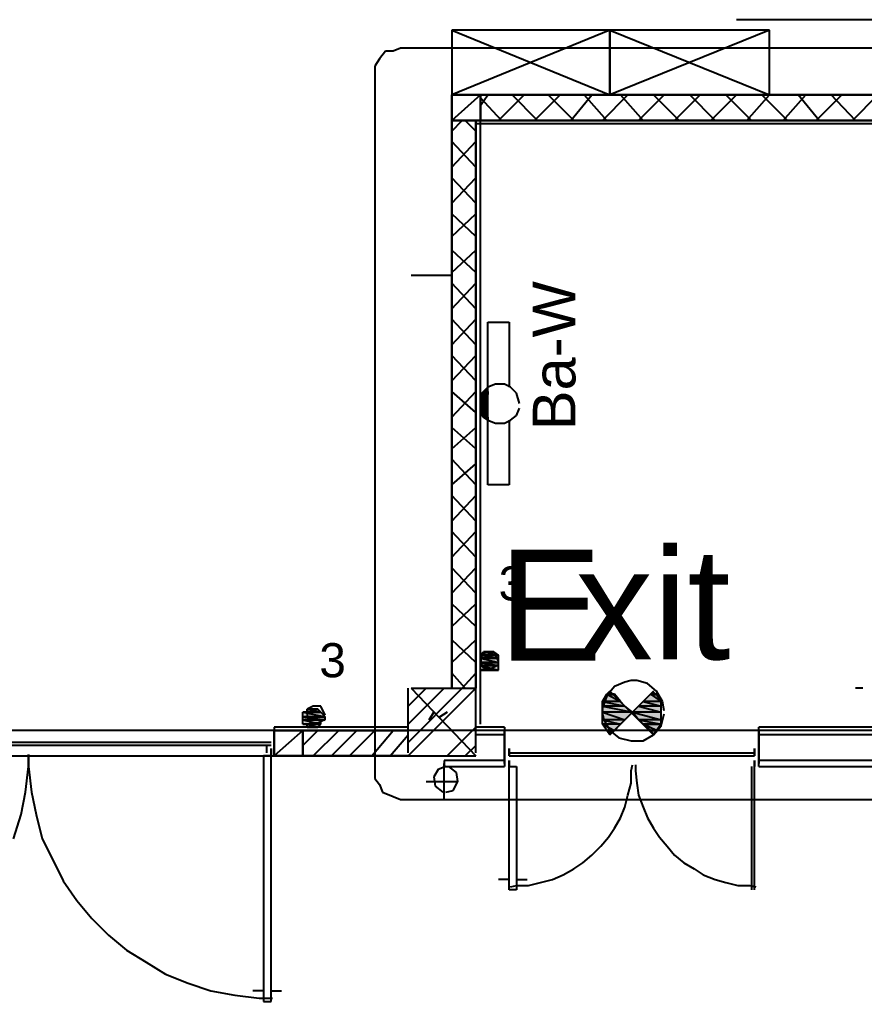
# Model space of a CAD drawing. Header units: millimetres. Extents: x 5 to 415, y 48 to 251.
# Drawn here: x 86.59 to 96.48, y 68.51 to 80.01 of the extents above; entities that cross this region are included whole.
import ezdxf

# ---------------------------------------------------------------- set-up
doc = ezdxf.new("R2010")
doc.units = ezdxf.units.MM
for name, color, linetype in [('H', 7, 'Continuous'), ('P', 7, 'Continuous'), ('T', 7, 'Continuous')]:
    doc.layers.add(name, color=color, linetype=linetype)

msp = doc.modelspace()

# ---------------------------------------------------------------- hatches: boundary and pattern name
at = {"layer": 'H', "linetype": 'Continuous'}
for points in [[(92.04, 75.653), (92.075, 75.688), (92.075, 75.653), (92.04, 75.653)], [(91.987, 75.618), (92.04, 75.653), (92.075, 75.653), (92.075, 75.618), (91.987, 75.618)], [(91.987, 75.565), (91.987, 75.618), (92.075, 75.618), (92.075, 75.565), (91.987, 75.565)], [(91.987, 75.53), (91.987, 75.565), (92.075, 75.565), (92.075, 75.53), (91.987, 75.53)], [(91.987, 75.477), (91.987, 75.53), (92.075, 75.53), (92.075, 75.477), (91.987, 75.477)], [(91.987, 75.442), (91.987, 75.477), (92.075, 75.477), (92.075, 75.442), (91.987, 75.442)], [(91.987, 75.406), (91.987, 75.442), (92.075, 75.442), (92.075, 75.406), (91.987, 75.406)], [(92.04, 75.353), (91.987, 75.406), (92.075, 75.406), (92.075, 75.353), (92.04, 75.353)], [(92.075, 75.318), (92.04, 75.353), (92.075, 75.353), (92.075, 75.318)], [(91.987, 72.566), (92.04, 72.602), (92.163, 72.602), (92.198, 72.566), (91.987, 72.566)], [(91.987, 72.513), (91.987, 72.566), (92.198, 72.566), (92.198, 72.513), (91.987, 72.513)], [(91.987, 72.478), (91.987, 72.513), (92.198, 72.513), (92.198, 72.478), (91.987, 72.478)], [(91.987, 72.443), (91.987, 72.478), (92.198, 72.478), (92.198, 72.443), (91.987, 72.443)], [(91.987, 72.39), (91.987, 72.443), (92.198, 72.443), (92.198, 72.39), (91.987, 72.39)], [(93.468, 72.09), (93.504, 72.143), (93.557, 72.09), (93.468, 72.09)], [(93.98, 72.09), (94.015, 72.143), (94.068, 72.09), (93.98, 72.09)], [(93.433, 72.002), (93.468, 72.09), (93.557, 72.09), (93.645, 72.002), (93.433, 72.002)], [(93.433, 71.967), (93.433, 72.002), (93.645, 72.002), (93.68, 71.967), (93.433, 71.967)], [(93.857, 71.967), (93.892, 72.002), (94.103, 72.002), (94.103, 71.967), (93.857, 71.967)], [(93.892, 72.002), (93.98, 72.09), (94.068, 72.09), (94.103, 72.002), (93.892, 72.002)], [(89.958, 71.878), (89.958, 71.931), (90.082, 71.931), (90.117, 71.878), (89.958, 71.878)], [(93.433, 71.878), (93.433, 71.967), (93.68, 71.967), (93.768, 71.878), (93.433, 71.878)], [(93.768, 71.878), (93.857, 71.967), (94.103, 71.967), (94.103, 71.878), (93.768, 71.878)], [(89.923, 71.843), (89.923, 71.878), (90.117, 71.878), (90.17, 71.843), (89.923, 71.843)], [(89.923, 71.79), (89.923, 71.843), (90.17, 71.843), (90.17, 71.79), (89.923, 71.79)], [(89.923, 71.755), (89.923, 71.79), (90.117, 71.79), (90.117, 71.755), (89.923, 71.755)], [(93.433, 71.79), (93.433, 71.878), (93.768, 71.878), (93.68, 71.79), (93.433, 71.79)], [(93.433, 71.755), (93.433, 71.79), (93.68, 71.79), (93.645, 71.755), (93.433, 71.755)], [(93.857, 71.79), (93.768, 71.878), (94.103, 71.878), (94.103, 71.79), (93.857, 71.79)], [(93.892, 71.755), (93.857, 71.79), (94.103, 71.79), (94.103, 71.755), (93.892, 71.755)], [(89.958, 71.72), (89.958, 71.755), (90.117, 71.755), (90.082, 71.72), (89.958, 71.72)], [(93.468, 71.667), (93.433, 71.755), (93.645, 71.755), (93.557, 71.667), (93.468, 71.667)], [(93.504, 71.632), (93.468, 71.667), (93.557, 71.667), (93.504, 71.632)], [(94.015, 71.632), (93.892, 71.755), (94.068, 71.667), (94.015, 71.632)], [(94.068, 71.667), (93.892, 71.755), (94.103, 71.755), (94.068, 71.667)]]:
    msp.add_hatch(color=256, dxfattribs=at).paths.add_polyline_path(points)

# ---------------------------------------------------------------- linework, layer by layer
at = {"layer": 'P'}
for points in [[(94.985, 80.01), (100.453, 80.01)], [(93.504, 79.887), (91.652, 79.887)], [(91.652, 79.887), (91.652, 79.128)], [(93.504, 79.887), (91.652, 79.128)], [(91.652, 79.887), (93.504, 79.128)], [(93.504, 79.128), (93.504, 79.887)], [(95.373, 79.887), (93.504, 79.887)], [(93.504, 79.887), (93.504, 79.128)], [(95.373, 79.887), (93.504, 79.128)], [(93.504, 79.887), (95.373, 79.128)], [(95.373, 79.128), (95.373, 79.887)], [(90.876, 79.64), (90.805, 79.551)], [(90.964, 79.64), (90.876, 79.64)], [(91.052, 79.675), (90.964, 79.64)], [(105.322, 79.675), (91.052, 79.675)], [(90.805, 79.551), (90.752, 79.463)], [(90.752, 79.463), (90.752, 79.34)], [(90.752, 79.34), (90.752, 77.011)], [(91.652, 79.128), (91.652, 77.011)], [(91.652, 72.178), (91.652, 79.128)], [(104.81, 79.128), (91.652, 79.128)], [(91.652, 79.128), (104.81, 79.128)], [(91.652, 79.128), (91.652, 78.828)], [(91.652, 78.828), (91.652, 79.128)], [(91.987, 79.128), (91.652, 78.828)], [(91.652, 78.828), (91.652, 79.128)], [(91.652, 79.128), (91.987, 79.128)], [(91.987, 79.128), (91.652, 79.128)], [(91.652, 79.128), (91.652, 78.828)], [(91.652, 79.128), (93.504, 79.128)], [(91.987, 79.005), (92.075, 79.128)], [(91.987, 79.128), (91.987, 78.828)], [(98.002, 79.128), (91.987, 79.128)], [(91.987, 79.128), (91.987, 78.828)], [(91.987, 78.828), (91.987, 79.128)], [(92.198, 78.828), (92.498, 79.128)], [(92.657, 78.828), (92.357, 79.128)], [(92.622, 78.828), (92.922, 79.128)], [(93.08, 78.828), (92.781, 79.128)], [(93.045, 78.828), (93.292, 79.128)], [(93.468, 78.828), (93.204, 79.128)], [(93.416, 78.828), (93.715, 79.128)], [(93.504, 79.128), (95.373, 79.128)], [(93.892, 78.828), (93.627, 79.128)], [(93.839, 78.828), (94.139, 79.128)], [(94.315, 78.828), (94.015, 79.128)], [(94.262, 78.828), (94.562, 79.128)], [(94.738, 78.828), (94.439, 79.128)], [(94.686, 78.828), (94.985, 79.128)], [(95.162, 78.828), (94.862, 79.128)], [(95.109, 78.828), (95.373, 79.128)], [(95.585, 78.828), (95.285, 79.128)], [(95.532, 78.828), (95.797, 79.128)], [(95.956, 78.828), (95.709, 79.128)], [(95.92, 78.828), (96.22, 79.128)], [(96.379, 78.828), (96.097, 79.128)], [(96.344, 78.828), (96.643, 79.128)], [(92.234, 78.828), (91.987, 79.093)], [(91.652, 78.705), (91.775, 78.828)], [(91.934, 78.828), (91.652, 78.828)], [(91.652, 78.828), (91.652, 72.178)], [(91.987, 78.828), (91.652, 78.828)], [(91.652, 78.828), (91.987, 78.828)], [(91.934, 78.705), (91.81, 78.828)], [(91.934, 78.828), (91.934, 72.178)], [(91.934, 72.178), (91.934, 78.828)], [(104.81, 78.828), (91.934, 78.828)], [(91.934, 78.793), (104.81, 78.793)], [(91.987, 71.755), (91.987, 78.828)], [(91.987, 78.828), (98.002, 78.828)], [(91.652, 78.281), (91.934, 78.581)], [(91.934, 78.281), (91.652, 78.581)], [(91.652, 77.858), (91.934, 78.158)], [(91.934, 77.858), (91.652, 78.158)], [(91.652, 77.47), (91.934, 77.735)], [(91.934, 77.47), (91.652, 77.735)], [(91.652, 77.047), (91.934, 77.311)], [(91.934, 77.047), (91.652, 77.311)], [(90.752, 77.011), (90.752, 73.713)], [(91.652, 77.011), (91.175, 77.011)], [(91.652, 77.011), (91.652, 73.713)], [(91.652, 76.623), (91.934, 76.923)], [(91.934, 76.623), (91.652, 76.923)], [(91.652, 76.2), (91.934, 76.5)], [(91.934, 76.2), (91.652, 76.5)], [(92.075, 75.706), (92.075, 76.465)], [(92.075, 76.465), (92.322, 76.465)], [(92.322, 76.465), (92.322, 75.706)], [(91.652, 75.777), (91.934, 76.077)], [(91.934, 75.777), (91.652, 76.077)], [(92.075, 75.706), (92.022, 75.653)], [(92.022, 75.653), (92.075, 75.706)], [(92.075, 75.706), (92.022, 75.636)], [(92.163, 75.741), (92.075, 75.706)], [(92.075, 75.706), (92.075, 75.706)], [(92.075, 75.706), (92.075, 75.706)], [(92.075, 75.318), (92.075, 75.706)], [(92.269, 75.741), (92.163, 75.741)], [(92.34, 75.706), (92.269, 75.741)], [(92.41, 75.636), (92.34, 75.706)], [(91.652, 75.353), (91.934, 75.653)], [(91.934, 75.406), (91.652, 75.653)], [(92.022, 75.653), (91.987, 75.618)], [(91.987, 75.618), (92.022, 75.653)], [(92.022, 75.636), (91.987, 75.565)], [(92.075, 75.618), (91.987, 75.618)], [(91.987, 75.618), (92.075, 75.565)], [(91.987, 75.618), (92.075, 75.565)], [(91.987, 75.565), (91.987, 75.618)], [(92.075, 75.565), (91.987, 75.565)], [(92.075, 75.565), (91.987, 75.565)], [(91.987, 75.565), (92.075, 75.53)], [(91.987, 75.565), (92.075, 75.53)], [(91.987, 75.53), (91.987, 75.565)], [(91.987, 75.565), (91.987, 75.459)], [(92.075, 75.653), (92.075, 75.653)], [(92.075, 75.653), (92.075, 75.653)], [(92.075, 75.653), (92.075, 75.618)], [(92.075, 75.618), (92.075, 75.653)], [(92.075, 75.565), (92.075, 75.618)], [(92.075, 75.53), (92.075, 75.565)], [(92.445, 75.512), (92.41, 75.636)], [(92.075, 75.53), (91.987, 75.53)], [(92.075, 75.53), (91.987, 75.53)], [(91.987, 75.53), (92.075, 75.494)], [(91.987, 75.53), (92.075, 75.494)], [(91.987, 75.494), (91.987, 75.53)], [(92.075, 75.494), (91.987, 75.494)], [(92.075, 75.494), (91.987, 75.494)], [(91.987, 75.494), (92.075, 75.442)], [(91.987, 75.494), (92.075, 75.442)], [(91.987, 75.442), (91.987, 75.494)], [(91.987, 75.459), (92.022, 75.371)], [(92.075, 75.494), (92.075, 75.53)], [(92.075, 75.442), (92.075, 75.494)], [(92.41, 75.371), (92.445, 75.459)], [(92.075, 75.442), (91.987, 75.442)], [(92.075, 75.442), (91.987, 75.442)], [(91.987, 75.442), (92.075, 75.406)], [(91.987, 75.442), (92.075, 75.406)], [(91.987, 75.406), (91.987, 75.442)], [(92.075, 75.406), (91.987, 75.406)], [(92.075, 75.406), (91.987, 75.406)], [(91.987, 75.406), (92.075, 75.353)], [(91.987, 75.406), (92.075, 75.353)], [(92.022, 75.353), (91.987, 75.406)], [(92.022, 75.371), (92.075, 75.318)], [(92.075, 75.353), (92.022, 75.353)], [(92.022, 75.353), (92.075, 75.318)], [(92.075, 75.318), (92.022, 75.353)], [(92.075, 75.406), (92.075, 75.442)], [(92.075, 75.353), (92.075, 75.406)], [(92.075, 75.353), (92.075, 75.318)], [(92.075, 75.318), (92.075, 75.353)], [(92.34, 75.318), (92.41, 75.371)], [(91.652, 74.983), (91.934, 75.23)], [(91.934, 74.983), (91.652, 75.23)], [(92.075, 75.318), (92.075, 75.318)], [(92.075, 75.318), (92.075, 75.318)], [(92.075, 75.318), (92.163, 75.283)], [(92.075, 74.56), (92.075, 75.318)], [(92.163, 75.283), (92.269, 75.283)], [(92.269, 75.283), (92.34, 75.318)], [(92.322, 75.318), (92.322, 74.56)], [(91.934, 74.56), (91.652, 74.859)], [(91.652, 74.56), (91.934, 74.807)], [(92.322, 74.56), (92.075, 74.56)], [(91.652, 74.136), (91.934, 74.436)], [(91.934, 74.136), (91.652, 74.436)], [(91.652, 73.713), (91.934, 74.013)], [(91.934, 73.713), (91.652, 74.013)], [(90.752, 73.713), (90.752, 71.208)], [(91.652, 73.713), (91.652, 72.178)], [(91.652, 73.29), (91.934, 73.589)], [(91.934, 73.29), (91.652, 73.589)], [(91.652, 72.902), (91.934, 73.166)], [(91.934, 72.902), (91.652, 73.166)], [(91.652, 72.478), (91.934, 72.743)], [(91.934, 72.478), (91.652, 72.743)], [(91.987, 72.566), (92.022, 72.602)], [(92.057, 72.602), (92.004, 72.566)], [(92.146, 72.602), (92.022, 72.602)], [(92.022, 72.602), (92.075, 72.602)], [(92.146, 72.602), (92.022, 72.602)], [(92.022, 72.602), (92.146, 72.602)], [(92.022, 72.602), (92.146, 72.602)], [(92.146, 72.602), (92.022, 72.602)], [(92.146, 72.602), (92.022, 72.602)], [(92.022, 72.602), (92.198, 72.566)], [(92.022, 72.602), (92.198, 72.566)], [(92.146, 72.602), (92.057, 72.602)], [(92.075, 72.602), (92.11, 72.602)], [(92.11, 72.602), (92.075, 72.602)], [(92.11, 72.602), (92.075, 72.602)], [(92.075, 72.602), (92.11, 72.602)], [(92.075, 72.602), (92.146, 72.602)], [(92.11, 72.602), (92.146, 72.602)], [(92.146, 72.602), (92.11, 72.602)], [(92.198, 72.496), (92.146, 72.602)], [(92.146, 72.602), (92.146, 72.602)], [(92.146, 72.602), (92.146, 72.602)], [(92.198, 72.566), (92.146, 72.602)], [(92.004, 72.566), (91.987, 72.478)], [(92.198, 72.566), (91.987, 72.566)], [(92.198, 72.566), (91.987, 72.566)], [(91.987, 72.566), (92.198, 72.566)], [(91.987, 72.566), (92.198, 72.566)], [(92.198, 72.566), (91.987, 72.566)], [(92.198, 72.566), (91.987, 72.566)], [(91.987, 72.566), (92.198, 72.531)], [(91.987, 72.566), (92.198, 72.531)], [(91.987, 72.531), (91.987, 72.566)], [(92.198, 72.531), (91.987, 72.531)], [(92.198, 72.531), (91.987, 72.531)], [(91.987, 72.531), (92.198, 72.531)], [(91.987, 72.531), (92.198, 72.531)], [(92.198, 72.531), (91.987, 72.531)], [(92.198, 72.531), (91.987, 72.531)], [(91.987, 72.531), (92.198, 72.478)], [(91.987, 72.531), (92.198, 72.478)], [(91.987, 72.478), (91.987, 72.531)], [(91.987, 72.478), (92.022, 72.408)], [(92.198, 72.478), (91.987, 72.478)], [(92.198, 72.478), (91.987, 72.478)], [(91.987, 72.478), (92.198, 72.478)], [(91.987, 72.478), (92.198, 72.478)], [(92.198, 72.478), (91.987, 72.478)], [(92.198, 72.478), (91.987, 72.478)], [(91.987, 72.478), (92.198, 72.443)], [(91.987, 72.478), (92.198, 72.443)], [(91.987, 72.443), (91.987, 72.478)], [(92.198, 72.566), (92.198, 72.566)], [(92.198, 72.566), (92.198, 72.566)], [(92.198, 72.531), (92.198, 72.566)], [(92.198, 72.531), (92.198, 72.531)], [(92.198, 72.531), (92.198, 72.531)], [(92.198, 72.478), (92.198, 72.531)], [(92.198, 72.478), (92.198, 72.478)], [(92.198, 72.478), (92.198, 72.478)], [(92.198, 72.443), (92.198, 72.478)], [(91.81, 72.178), (91.652, 72.355)], [(91.775, 72.178), (91.934, 72.355)], [(92.198, 72.443), (91.987, 72.443)], [(92.198, 72.443), (91.987, 72.443)], [(91.987, 72.443), (92.198, 72.443)], [(91.987, 72.443), (92.198, 72.443)], [(92.198, 72.443), (91.987, 72.443)], [(92.198, 72.443), (91.987, 72.443)], [(91.987, 72.443), (92.198, 72.39)], [(91.987, 72.443), (92.198, 72.39)], [(91.987, 72.39), (91.987, 72.443)], [(92.198, 72.39), (91.987, 72.39)], [(92.198, 72.39), (91.987, 72.39)], [(91.987, 72.39), (92.146, 72.39)], [(91.987, 72.39), (92.146, 72.39)], [(92.022, 72.39), (91.987, 72.39)], [(92.022, 72.408), (92.11, 72.408)], [(92.146, 72.39), (92.022, 72.39)], [(92.146, 72.39), (92.022, 72.39)], [(92.022, 72.39), (92.146, 72.39)], [(92.022, 72.39), (92.146, 72.39)], [(92.146, 72.39), (92.022, 72.39)], [(92.146, 72.39), (92.022, 72.39)], [(92.022, 72.39), (92.11, 72.39)], [(92.022, 72.39), (92.11, 72.39)], [(92.075, 72.39), (92.022, 72.39)], [(92.11, 72.39), (92.075, 72.39)], [(92.075, 72.39), (92.11, 72.39)], [(92.11, 72.39), (92.075, 72.39)], [(92.11, 72.408), (92.181, 72.443)], [(92.11, 72.39), (92.146, 72.39)], [(92.11, 72.39), (92.11, 72.39)], [(92.11, 72.39), (92.11, 72.39)], [(92.146, 72.39), (92.198, 72.39)], [(92.146, 72.39), (92.146, 72.39)], [(92.146, 72.39), (92.146, 72.39)], [(92.198, 72.443), (92.198, 72.443)], [(92.198, 72.443), (92.198, 72.443)], [(92.198, 72.39), (92.198, 72.443)], [(93.68, 72.249), (93.557, 72.196)], [(93.751, 72.267), (93.68, 72.249)], [(93.821, 72.267), (93.751, 72.267)], [(93.945, 72.231), (93.821, 72.267)], [(94.051, 72.143), (93.945, 72.231)], [(91.14, 71.967), (91.352, 72.178)], [(91.14, 71.755), (91.563, 72.178)], [(91.14, 71.543), (91.775, 72.178)], [(91.14, 71.42), (91.14, 72.178)], [(91.934, 72.178), (91.14, 71.385)], [(91.175, 72.178), (91.934, 72.178)], [(91.175, 72.178), (91.934, 71.385)], [(91.934, 71.42), (91.934, 72.178)], [(93.557, 72.196), (93.468, 72.09)], [(93.504, 72.143), (93.468, 72.108)], [(93.468, 72.108), (93.504, 72.143)], [(94.015, 71.632), (93.504, 72.143)], [(93.504, 71.632), (94.015, 72.143)], [(94.015, 72.143), (93.98, 72.108)], [(93.98, 72.108), (94.015, 72.143)], [(94.121, 72.02), (94.051, 72.143)], [(96.467, 72.178), (96.379, 72.178)], [(93.416, 72.02), (93.468, 72.108)], [(93.468, 72.09), (93.416, 71.949)], [(93.627, 72.02), (93.416, 72.02)], [(93.627, 72.02), (93.416, 72.02)], [(93.416, 72.02), (93.68, 71.967)], [(93.416, 72.02), (93.68, 71.967)], [(93.416, 71.967), (93.416, 72.02)], [(93.557, 72.108), (93.468, 72.108)], [(93.468, 72.108), (93.627, 72.02)], [(93.468, 72.108), (93.627, 72.02)], [(93.627, 72.02), (93.557, 72.108)], [(93.68, 71.967), (93.627, 72.02)], [(93.839, 71.967), (93.892, 72.02)], [(93.892, 72.02), (93.98, 72.108)], [(94.103, 72.02), (93.892, 72.02)], [(94.103, 72.02), (93.892, 72.02)], [(93.892, 72.02), (94.103, 71.967)], [(93.892, 72.02), (94.103, 71.967)], [(94.051, 72.108), (93.98, 72.108)], [(93.98, 72.108), (94.103, 72.02)], [(93.98, 72.108), (94.103, 72.02)], [(94.103, 72.02), (94.051, 72.108)], [(94.103, 71.967), (94.103, 72.02)], [(94.139, 71.914), (94.121, 72.02)], [(89.958, 71.896), (89.905, 71.896)], [(89.905, 71.896), (90.117, 71.896)], [(90.117, 71.896), (89.905, 71.896)], [(89.905, 71.896), (90.117, 71.896)], [(90.117, 71.896), (89.905, 71.896)], [(89.905, 71.896), (90.117, 71.896)], [(90.117, 71.896), (89.905, 71.896)], [(89.905, 71.896), (90.17, 71.843)], [(89.905, 71.896), (90.17, 71.843)], [(89.905, 71.843), (89.905, 71.896)], [(90.029, 71.967), (89.958, 71.931)], [(89.958, 71.931), (89.958, 71.843)], [(90.082, 71.931), (89.958, 71.931)], [(89.958, 71.931), (89.994, 71.931)], [(90.082, 71.931), (89.958, 71.931)], [(89.958, 71.931), (90.117, 71.896)], [(89.958, 71.931), (90.117, 71.896)], [(89.958, 71.896), (89.958, 71.931)], [(90.117, 71.896), (89.958, 71.896)], [(90.117, 71.896), (89.958, 71.896)], [(89.958, 71.896), (90.117, 71.896)], [(90.117, 71.896), (89.958, 71.896)], [(90.029, 71.931), (89.994, 71.931)], [(89.994, 71.931), (90.029, 71.931)], [(90.082, 71.931), (89.994, 71.931)], [(89.994, 71.931), (90.082, 71.931)], [(89.994, 71.931), (90.082, 71.931)], [(90.082, 71.931), (89.994, 71.931)], [(90.082, 71.931), (89.994, 71.931)], [(89.994, 71.931), (90.082, 71.931)], [(89.994, 71.931), (90.082, 71.931)], [(90.117, 71.967), (90.029, 71.967)], [(90.082, 71.931), (90.082, 71.931)], [(90.082, 71.931), (90.082, 71.931)], [(90.082, 71.931), (90.082, 71.931)], [(90.082, 71.931), (90.082, 71.931)], [(90.082, 71.931), (90.082, 71.931)], [(90.117, 71.896), (90.082, 71.931)], [(90.17, 71.861), (90.117, 71.967)], [(90.117, 71.896), (90.117, 71.896)], [(90.117, 71.896), (90.117, 71.896)], [(90.17, 71.843), (90.117, 71.896)], [(91.44, 71.896), (91.387, 71.808)], [(91.387, 71.808), (91.44, 71.896)], [(91.599, 71.896), (91.511, 71.843)], [(91.511, 71.843), (91.599, 71.896)], [(93.68, 71.967), (93.416, 71.967)], [(93.68, 71.967), (93.416, 71.967)], [(93.416, 71.967), (93.768, 71.896)], [(93.416, 71.967), (93.768, 71.896)], [(93.416, 71.896), (93.416, 71.967)], [(93.416, 71.949), (93.416, 71.878)], [(93.768, 71.896), (93.416, 71.896)], [(93.768, 71.896), (93.416, 71.896)], [(93.416, 71.896), (93.68, 71.808)], [(93.416, 71.896), (93.68, 71.808)], [(93.416, 71.808), (93.416, 71.896)], [(93.768, 71.896), (93.68, 71.967)], [(93.68, 71.808), (93.768, 71.896)], [(93.768, 71.896), (93.839, 71.967)], [(94.103, 71.896), (93.768, 71.896)], [(94.103, 71.896), (93.768, 71.896)], [(93.768, 71.896), (94.103, 71.808)], [(93.768, 71.896), (94.103, 71.808)], [(93.839, 71.808), (93.768, 71.896)], [(94.103, 71.967), (93.839, 71.967)], [(94.103, 71.967), (93.839, 71.967)], [(93.839, 71.967), (94.103, 71.896)], [(93.839, 71.967), (94.103, 71.896)], [(94.103, 71.896), (94.103, 71.967)], [(94.103, 71.808), (94.103, 71.896)], [(90.17, 71.843), (89.905, 71.843)], [(90.17, 71.843), (89.905, 71.843)], [(89.905, 71.843), (90.17, 71.843)], [(89.905, 71.843), (90.17, 71.843)], [(90.17, 71.843), (89.905, 71.843)], [(90.17, 71.843), (89.905, 71.843)], [(89.905, 71.843), (90.17, 71.808)], [(89.905, 71.843), (90.17, 71.808)], [(89.905, 71.808), (89.905, 71.843)], [(90.17, 71.808), (89.905, 71.808)], [(90.117, 71.808), (89.905, 71.808)], [(89.905, 71.808), (90.117, 71.808)], [(90.117, 71.808), (89.905, 71.808)], [(89.905, 71.808), (90.17, 71.808)], [(90.117, 71.808), (89.905, 71.808)], [(89.905, 71.808), (90.117, 71.755)], [(89.905, 71.808), (90.117, 71.755)], [(89.905, 71.755), (89.905, 71.808)], [(89.958, 71.843), (89.994, 71.773)], [(89.994, 71.773), (90.082, 71.773)], [(90.082, 71.773), (90.152, 71.808)], [(90.17, 71.808), (90.117, 71.808)], [(90.117, 71.755), (90.117, 71.808)], [(90.17, 71.843), (90.17, 71.843)], [(90.17, 71.843), (90.17, 71.843)], [(90.17, 71.808), (90.17, 71.843)], [(93.416, 71.878), (93.433, 71.808)], [(93.68, 71.808), (93.416, 71.808)], [(93.68, 71.808), (93.416, 71.808)], [(93.416, 71.808), (93.627, 71.755)], [(93.416, 71.808), (93.627, 71.755)], [(93.416, 71.755), (93.416, 71.808)], [(93.433, 71.808), (93.504, 71.684)], [(93.627, 71.755), (93.68, 71.808)], [(94.103, 71.808), (93.839, 71.808)], [(94.103, 71.808), (93.839, 71.808)], [(93.839, 71.808), (94.103, 71.755)], [(93.839, 71.808), (94.103, 71.755)], [(93.892, 71.755), (93.839, 71.808)], [(94.103, 71.737), (94.139, 71.878)], [(94.103, 71.755), (94.103, 71.808)], [(393.982, 71.684), (38.858, 71.684)], [(89.57, 71.72), (89.57, 71.385)], [(91.14, 71.72), (89.57, 71.72)], [(89.905, 71.684), (89.57, 71.385)], [(89.57, 71.385), (89.57, 71.684)], [(89.57, 71.684), (89.905, 71.684)], [(89.57, 71.385), (89.57, 71.684)], [(89.905, 71.684), (89.57, 71.684)], [(89.57, 71.684), (91.14, 71.684)], [(90.117, 71.755), (89.905, 71.755)], [(90.117, 71.755), (89.905, 71.755)], [(89.905, 71.755), (89.958, 71.755)], [(89.905, 71.755), (90.117, 71.755)], [(90.117, 71.755), (89.905, 71.755)], [(89.905, 71.684), (89.905, 71.385)], [(89.905, 71.385), (89.905, 71.684)], [(89.905, 71.508), (90.082, 71.684)], [(89.905, 71.684), (89.905, 71.385)], [(91.14, 71.684), (89.905, 71.684)], [(89.958, 71.755), (90.117, 71.755)], [(90.117, 71.755), (89.958, 71.755)], [(89.958, 71.755), (90.082, 71.72)], [(89.958, 71.755), (90.082, 71.72)], [(89.958, 71.72), (89.958, 71.755)], [(90.082, 71.72), (89.958, 71.72)], [(90.082, 71.72), (89.958, 71.72)], [(89.958, 71.72), (89.994, 71.72)], [(89.958, 71.72), (90.082, 71.72)], [(90.082, 71.72), (89.958, 71.72)], [(89.994, 71.72), (90.082, 71.72)], [(90.082, 71.72), (89.994, 71.72)], [(89.994, 71.72), (90.082, 71.72)], [(90.082, 71.72), (89.994, 71.72)], [(89.994, 71.72), (90.082, 71.72)], [(90.029, 71.72), (89.994, 71.72)], [(89.994, 71.72), (90.029, 71.72)], [(90.029, 71.72), (90.082, 71.72)], [(90.082, 71.72), (90.029, 71.72)], [(90.029, 71.385), (90.329, 71.684)], [(90.082, 71.72), (90.117, 71.755)], [(90.082, 71.72), (90.082, 71.72)], [(90.082, 71.72), (90.082, 71.72)], [(90.117, 71.755), (90.117, 71.755)], [(90.241, 71.385), (90.54, 71.684)], [(90.452, 71.385), (90.752, 71.684)], [(90.717, 71.385), (90.964, 71.684)], [(91.599, 71.385), (91.934, 71.72)], [(92.269, 71.72), (91.934, 71.72)], [(92.269, 71.72), (92.269, 71.261)], [(92.269, 71.684), (92.269, 71.296)], [(92.269, 71.296), (92.269, 71.684)], [(92.269, 71.684), (92.269, 71.296)], [(92.269, 71.296), (92.269, 71.684)], [(92.269, 71.296), (92.269, 71.684)], [(93.627, 71.755), (93.416, 71.755)], [(93.627, 71.755), (93.416, 71.755)], [(93.416, 71.755), (93.557, 71.684)], [(93.416, 71.755), (93.557, 71.684)], [(93.468, 71.684), (93.416, 71.755)], [(93.468, 71.684), (93.557, 71.684)], [(93.504, 71.632), (93.468, 71.684)], [(93.557, 71.684), (93.468, 71.684)], [(93.504, 71.684), (93.61, 71.596)], [(93.557, 71.684), (93.504, 71.632)], [(93.557, 71.684), (93.627, 71.755)], [(94.103, 71.755), (93.892, 71.755)], [(93.892, 71.755), (93.98, 71.684)], [(94.051, 71.684), (93.892, 71.755)], [(93.892, 71.755), (94.103, 71.755)], [(94.051, 71.684), (93.892, 71.755)], [(93.98, 71.684), (94.051, 71.684)], [(93.98, 71.684), (94.051, 71.684)], [(94.015, 71.632), (93.98, 71.684)], [(94.015, 71.632), (94.103, 71.737)], [(94.051, 71.684), (94.015, 71.632)], [(94.103, 71.755), (94.051, 71.684)], [(95.25, 71.261), (95.25, 71.72)], [(104.299, 71.72), (95.25, 71.72)], [(95.25, 71.684), (95.25, 71.296)], [(95.25, 71.296), (95.25, 71.684)], [(95.25, 71.684), (95.25, 71.296)], [(95.25, 71.684), (95.25, 71.296)], [(95.25, 71.684), (95.25, 71.296)], [(89.535, 71.543), (83.82, 71.543)], [(89.57, 71.543), (89.57, 71.385)], [(89.57, 71.385), (89.57, 71.543)], [(90.928, 71.385), (91.14, 71.632)], [(92.269, 71.632), (91.934, 71.632)], [(93.61, 71.596), (93.751, 71.561)], [(93.751, 71.561), (93.821, 71.561)], [(93.821, 71.561), (93.892, 71.561)], [(93.892, 71.561), (94.015, 71.632)], [(104.299, 71.632), (95.25, 71.632)], [(89.535, 71.508), (83.82, 71.508)], [(89.482, 71.508), (89.482, 71.42)], [(89.535, 71.385), (89.535, 71.473)], [(89.535, 71.473), (89.535, 71.385)], [(91.81, 71.385), (91.934, 71.508)], [(92.269, 71.473), (92.269, 71.296)], [(92.269, 71.296), (92.269, 71.473)], [(92.322, 71.473), (92.322, 71.385)], [(92.322, 71.385), (92.322, 71.473)], [(95.197, 71.473), (95.197, 71.385)], [(95.197, 71.385), (95.197, 71.473)], [(95.25, 71.473), (95.25, 71.296)], [(95.25, 71.296), (95.25, 71.473)], [(83.767, 71.385), (89.57, 71.385)], [(86.695, 71.402), (86.695, 71.261)], [(86.695, 71.261), (86.695, 71.402)], [(89.447, 71.385), (89.447, 68.509)], [(89.535, 71.385), (89.447, 71.385)], [(89.535, 68.509), (89.535, 71.385)], [(89.905, 71.385), (89.57, 71.385)], [(89.57, 71.385), (89.905, 71.385)], [(91.14, 71.385), (89.57, 71.385)], [(89.57, 71.385), (91.563, 71.385)], [(89.905, 71.385), (91.14, 71.385)], [(91.14, 71.385), (91.934, 71.385)], [(91.563, 71.332), (91.563, 71.261)], [(92.269, 71.332), (91.563, 71.332)], [(92.322, 71.42), (95.197, 71.42)], [(92.322, 71.385), (95.197, 71.385)], [(92.322, 71.261), (92.322, 71.332)], [(92.322, 71.332), (92.322, 71.261)], [(95.197, 71.261), (95.197, 71.332)], [(95.197, 71.332), (95.197, 71.261)], [(105.269, 71.332), (95.25, 71.332)], [(86.66, 70.961), (86.695, 71.261)], [(86.695, 71.261), (86.73, 70.961)], [(90.752, 71.208), (90.752, 71.12)], [(91.493, 71.226), (91.44, 71.138)], [(91.581, 71.261), (91.493, 71.226)], [(91.563, 70.873), (91.563, 71.296)], [(91.563, 71.261), (92.269, 71.261)], [(91.705, 71.191), (91.616, 71.261)], [(92.322, 69.815), (92.322, 71.261)], [(92.322, 71.261), (92.41, 71.261)], [(92.41, 71.261), (92.41, 69.815)], [(93.751, 71.208), (93.768, 71.279)], [(93.751, 71.067), (93.751, 71.208)], [(93.804, 71.279), (93.804, 71.208)], [(93.804, 71.208), (93.821, 71.067)], [(95.162, 71.261), (95.162, 69.815)], [(95.197, 69.815), (95.197, 71.261)], [(95.25, 71.261), (105.269, 71.261)], [(90.752, 71.12), (90.805, 71.049)], [(91.352, 71.085), (91.722, 71.085)], [(91.44, 71.138), (91.458, 71.032)], [(91.669, 70.979), (91.722, 71.085)], [(91.722, 71.085), (91.705, 71.191)], [(90.805, 71.049), (90.84, 70.961)], [(91.458, 71.032), (91.546, 70.961)], [(91.581, 70.961), (91.669, 70.979)], [(93.715, 70.926), (93.751, 71.067)], [(93.821, 71.067), (93.839, 70.926)], [(86.607, 70.697), (86.66, 70.961)], [(86.73, 70.961), (86.783, 70.697)], [(90.84, 70.961), (90.964, 70.908)], [(90.964, 70.908), (91.052, 70.873)], [(91.052, 70.873), (105.322, 70.873)], [(93.68, 70.785), (93.715, 70.926)], [(93.839, 70.926), (93.892, 70.785)], [(93.627, 70.661), (93.68, 70.785)], [(93.892, 70.785), (93.945, 70.661)], [(86.519, 70.414), (86.607, 70.697)], [(86.783, 70.697), (86.854, 70.414)], [(93.557, 70.538), (93.627, 70.661)], [(93.945, 70.661), (94.015, 70.538)], [(93.486, 70.432), (93.557, 70.538)], [(94.015, 70.538), (94.086, 70.432)], [(86.854, 70.414), (86.977, 70.168)], [(93.398, 70.326), (93.486, 70.432)], [(94.086, 70.432), (94.174, 70.326)], [(93.292, 70.22), (93.398, 70.326)], [(94.174, 70.326), (94.262, 70.22)], [(86.977, 70.168), (87.101, 69.921)], [(93.186, 70.132), (93.292, 70.22)], [(94.262, 70.22), (94.368, 70.132)], [(92.957, 69.991), (93.08, 70.062)], [(93.08, 70.062), (93.186, 70.132)], [(94.368, 70.132), (94.492, 70.062)], [(94.492, 70.062), (94.597, 69.991)], [(92.322, 69.938), (92.198, 69.938)], [(92.41, 69.938), (92.534, 69.938)], [(92.692, 69.903), (92.833, 69.938)], [(92.833, 69.938), (92.957, 69.991)], [(94.597, 69.991), (94.738, 69.938)], [(94.738, 69.938), (94.862, 69.903)], [(87.101, 69.921), (87.26, 69.691)], [(92.41, 69.815), (92.322, 69.815)], [(92.34, 69.85), (92.41, 69.868)], [(92.41, 69.868), (92.551, 69.868)], [(92.551, 69.868), (92.692, 69.903)], [(94.862, 69.903), (95.003, 69.868)], [(95.003, 69.868), (95.144, 69.868)], [(95.144, 69.868), (95.215, 69.85)], [(87.26, 69.691), (87.436, 69.48)], [(87.436, 69.48), (87.63, 69.286)], [(87.63, 69.286), (87.842, 69.109)], [(87.842, 69.109), (88.071, 68.968)], [(88.071, 68.968), (88.3, 68.827)], [(88.3, 68.827), (88.565, 68.721)], [(88.565, 68.721), (88.829, 68.633)], [(88.829, 68.633), (89.112, 68.58)], [(89.112, 68.58), (89.394, 68.545)], [(89.447, 68.633), (89.323, 68.633)], [(89.535, 68.633), (89.658, 68.633)], [(89.394, 68.545), (89.553, 68.545)], [(89.447, 68.509), (89.535, 68.509)]]:
    msp.add_lwpolyline(points, dxfattribs=at)

# ---------------------------------------------------------------- texts
at = {"layer": 'T', "insert": (92.6, 75.2), "char_height": 0.5, "attachment_point": 1, "rotation": 90}
msp.add_mtext('{\\fArial|b0|i0|c0|p18;Ba-W}', dxfattribs=at)
at = {"layer": 'T', "attachment_point": 7}
for s, insert, char_height in [('{\\fArial|b0|i0|c0|p18;xit}', (93.1, 72.5), 1.3), ('{\\fArial|b0|i0|c0|p18;E}', (92.2, 72.5), 1.3), ('{\\fArial|b0|i0|c0|p18;3}', (92.2, 73.2), 0.4), ('{\\fArial|b0|i0|c0|p18;3}', (90.1, 72.3), 0.4)]:
    msp.add_mtext(s, dxfattribs=dict(at, insert=insert, char_height=char_height))

doc.saveas('drawing.dxf')
